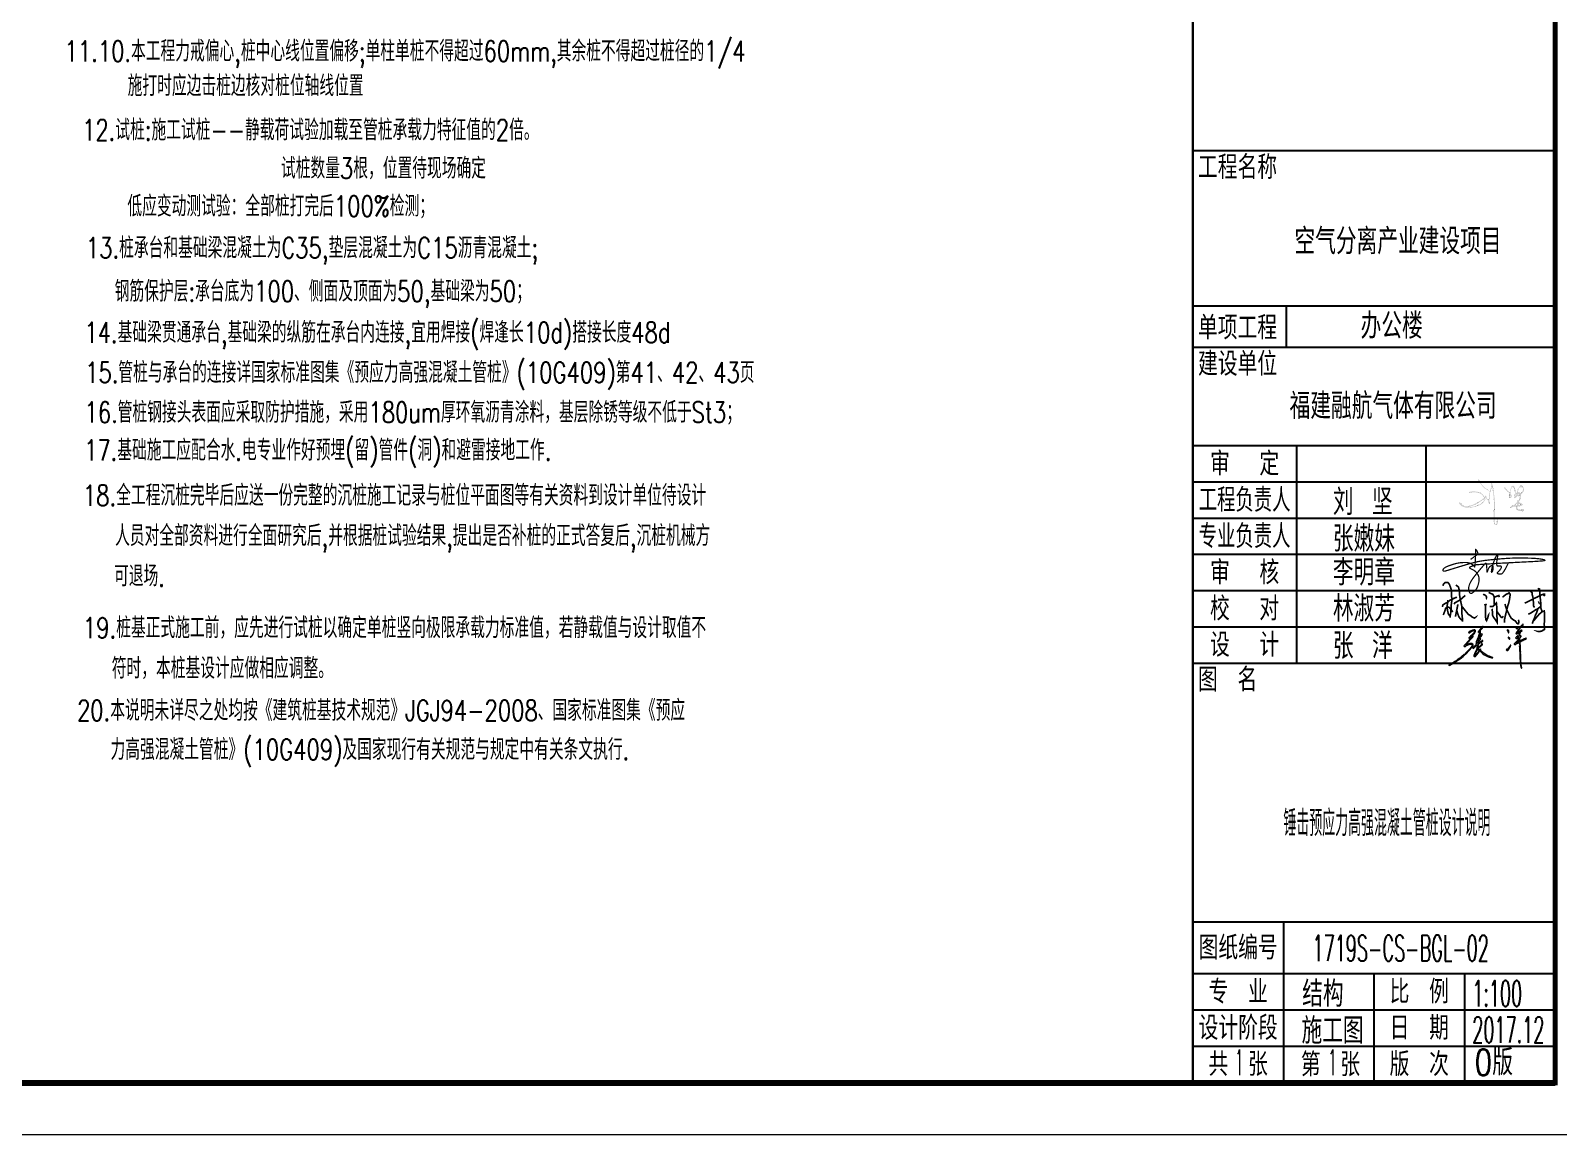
# Model space of a CAD drawing. Extents: x -472319 to -112444, y -516749 to -5704.
# Drawn here: x -397599 to -368075, y -134475 to -113150 of the extents above; entities that cross this region are included whole.
import ezdxf

# ---------------------------------------------------------------- set-up
doc = ezdxf.new("R2010")
doc.units = 0
doc.header["$LTSCALE"] = 100
doc.header["$MEASUREMENT"] = 0
for name, color, linetype in [('DIMENSION', 3, 'Continuous'), ('FRAME', 3, 'Continuous'), ('PUB_TEXT', 7, 'Continuous'), ('填充', 8, 'Continuous'), ('文字', 4, 'Continuous'), ('流程图', 1, 'Continuous'), ('签字边框线', 4, 'Continuous')]:
    doc.layers.add(name, color=color, linetype=linetype)
doc.styles.add('_HZTXT', font='txt.shx', dxfattribs={"width": 0.35, "bigfont": 'hztxt.shx'})
doc.styles.add('dxfs', font='txt.shx', dxfattribs={"width": 0.7, "bigfont": 'dxfs.shx'})
doc.styles.add('FRAME', font='simhei.ttf', dxfattribs={"width": 0.7})

# ---------------------------------------------------------------- blocks, each defined once
blk = doc.blocks.new('李明章')
at = {"layer": '签字边框线', "const_width": 60}
blk.add_lwpolyline([(706, 1004), (786, 1062), (852, 1109), (905, 1147), (947, 1178), (979, 1202), (1004, 1222), (1022, 1238), (1036, 1252), (1046, 1265), (1053, 1277), (1057, 1289), (1059, 1301), (1058, 1315), (1054, 1329), (1049, 1344), (1041, 1362), (1031, 1381), (1020, 1402), (1008, 1423), (996, 1442), (985, 1460), (974, 1475), (964, 1485), (957, 1491), (952, 1490), (949, 1483), (948, 1469), (948, 1446), (948, 1416), (949, 1377), (950, 1329), (949, 1272), (948, 1204), (945, 1130), (941, 1052), (937, 973), (932, 896), (928, 826), (922, 763), (918, 713), (913, 677), (909, 653), (904, 641), (900, 638), (896, 641), (891, 650), (885, 661), (879, 674), (872, 686), (864, 697), (855, 707), (845, 717), (835, 726), (824, 735), (812, 744), (799, 753), (785, 763), (770, 773), (755, 782), (738, 792), (721, 801), (702, 810), (683, 819), (662, 826), (640, 833), (617, 839), (593, 844), (567, 848), (541, 851), (514, 854), (486, 856), (457, 857), (427, 857), (397, 857), (366, 856), (335, 854), (304, 853), (273, 850), (242, 847), (212, 844), (182, 840), (152, 836), (122, 831), (92, 826), (61, 820), (30, 813), (-3, 805), (-38, 796), (-75, 786), (-113, 774), (-152, 762), (-191, 750), (-230, 737), (-268, 724), (-304, 711), (-339, 698), (-372, 686), (-402, 674), (-430, 663), (-455, 651), (-479, 640), (-501, 628), (-521, 616), (-539, 604), (-556, 592), (-571, 580), (-584, 567), (-596, 554), (-605, 541), (-613, 529), (-620, 516), (-624, 504), (-626, 492), (-626, 481), (-625, 470), (-621, 461), (-615, 453), (-607, 446), (-597, 441), (-584, 438), (-569, 437), (-550, 439), (-524, 443), (-490, 452), (-445, 464), (-388, 481), (-316, 503), (-228, 531), (-121, 564), (0, 601), (132, 642), (272, 684), (414, 727), (556, 768), (693, 807), (822, 841), (939, 870), (1046, 895), (1144, 915), (1236, 931), (1323, 945), (1407, 957), (1491, 967), (1575, 977), (1663, 986), (1752, 996), (1843, 1005), (1935, 1013), (2027, 1021), (2117, 1029), (2206, 1037), (2292, 1043), (2374, 1049), (2454, 1054), (2531, 1059), (2606, 1063), (2680, 1066), (2752, 1069), (2825, 1071), (2898, 1073), (2971, 1073), (3045, 1074), (3118, 1074), (3191, 1073), (3263, 1072), (3333, 1071), (3402, 1070), (3468, 1068), (3531, 1067), (3592, 1065), (3650, 1063), (3706, 1060), (3759, 1058), (3810, 1055), (3859, 1051), (3906, 1047), (3951, 1043), (3994, 1038), (4034, 1033), (4073, 1028), (4108, 1022), (4141, 1016), (4171, 1011), (4198, 1005), (4221, 1000), (4242, 995), (4259, 990), (4273, 985), (4285, 980), (4293, 975), (4299, 970), (4302, 965), (4303, 960), (4297, 955), (4283, 950), (4256, 944), (4213, 938), (4151, 931), (4066, 924), (3956, 917), (3819, 908), (3657, 899), (3476, 890), (3281, 880), (3077, 870), (2869, 859), (2662, 849), (2461, 838), (2270, 828), (2091, 818), (1925, 808), (1771, 798), (1631, 790), (1505, 782), (1394, 775), (1298, 768), (1218, 764), (1152, 760), (1099, 756), (1056, 753), (1022, 751), (995, 748), (974, 746), (955, 742), (939, 739), (924, 734), (909, 729), (896, 724), (883, 719), (870, 714), (857, 708), (844, 703), (830, 698), (816, 693), (801, 688), (786, 683), (770, 678), (755, 673), (739, 667), (724, 660), (709, 653), (694, 646), (682, 637), (671, 628), (664, 619), (661, 609), (662, 599), (668, 589), (680, 578), (697, 567), (718, 555), (742, 543), (768, 531), (795, 518), (822, 505), (848, 491), (872, 476), (894, 461), (914, 445), (933, 429), (951, 412), (968, 394), (984, 376), (999, 358), (1014, 339), (1029, 319), (1043, 298), (1056, 277), (1068, 254), (1079, 231), (1089, 206), (1098, 180), (1104, 153), (1110, 124), (1113, 94), (1115, 62), (1116, 30), (1114, -4), (1112, -38), (1107, -73), (1101, -110), (1093, -146), (1085, -183), (1074, -219), (1063, -254), (1052, -287), (1039, -319), (1026, -349), (1013, -376), (999, -401), (985, -423), (971, -443), (957, -462), (943, -479), (929, -494), (915, -508), (902, -521), (888, -534), (875, -545), (863, -556), (851, -566), (840, -575), (830, -583), (820, -591), (812, -598), (804, -604), (797, -610), (790, -616), (784, -620), (778, -624), (771, -628), (765, -631), (758, -633), (751, -634), (743, -635), (735, -635), (727, -634), (719, -633), (710, -631), (702, -627), (693, -623), (685, -618), (676, -612), (668, -604), (660, -595), (653, -584), (646, -572), (639, -558), (634, -542), (629, -524), (625, -505), (621, -484), (618, -463), (617, -441), (616, -419), (616, -396), (616, -373), (618, -351), (621, -328), (626, -304), (631, -279), (639, -253), (648, -225), (658, -196), (671, -165), (686, -132), (705, -95), (727, -55), (754, -11), (785, 38), (823, 92), (866, 151), (916, 216), (971, 286), (1029, 357), (1088, 428), (1146, 498), (1202, 563), (1253, 623), (1297, 674), (1332, 717), (1361, 750), (1383, 776), (1399, 795), (1411, 808), (1420, 816), (1426, 821), (1432, 823), (1437, 823), (1441, 822), (1446, 819), (1451, 815), (1455, 810), (1459, 802), (1463, 794), (1466, 784), (1469, 773), (1472, 760), (1474, 747), (1476, 733), (1478, 718), (1480, 703), (1482, 687), (1483, 672), (1485, 657), (1486, 642), (1487, 627), (1488, 612), (1489, 597), (1490, 582), (1491, 567), (1492, 552), (1493, 536), (1494, 520), (1495, 504), (1495, 488), (1496, 473), (1497, 458), (1498, 444), (1499, 431), (1499, 419), (1500, 409), (1501, 401), (1502, 394), (1503, 390), (1505, 390), (1508, 392), (1511, 398), (1515, 408), (1519, 421), (1524, 436), (1530, 454), (1536, 473), (1543, 492), (1550, 512), (1558, 531), (1565, 549), (1574, 566), (1582, 582), (1590, 597), (1599, 611), (1609, 623), (1618, 635), (1628, 646), (1638, 657), (1648, 666), (1659, 674), (1669, 682), (1680, 689), (1691, 695), (1702, 700), (1712, 705), (1723, 708), (1733, 711), (1743, 712), (1752, 712), (1761, 710), (1769, 707), (1775, 702), (1781, 694), (1786, 685), (1789, 674), (1791, 661), (1793, 646), (1793, 631), (1793, 615), (1793, 598), (1792, 581), (1791, 563), (1790, 546), (1788, 529), (1786, 512), (1783, 496), (1780, 480), (1776, 465), (1772, 450), (1767, 437), (1761, 424), (1755, 413), (1749, 403), (1742, 395), (1736, 389), (1731, 385), (1726, 384), (1722, 385), (1718, 388), (1716, 395), (1714, 403), (1713, 414), (1713, 427), (1714, 443), (1716, 461), (1719, 481), (1722, 502), (1727, 526), (1732, 551), (1737, 577), (1744, 604), (1750, 632), (1757, 660), (1765, 689), (1773, 717), (1781, 746), (1789, 774), (1798, 803), (1807, 832), (1816, 861), (1826, 890), (1836, 918), (1846, 947), (1856, 975), (1867, 1002), (1878, 1029), (1889, 1054), (1900, 1078), (1911, 1100), (1922, 1121), (1933, 1139), (1944, 1156), (1954, 1170), (1964, 1183), (1973, 1193), (1981, 1200), (1989, 1206), (1995, 1209), (2000, 1209), (2005, 1207), (2009, 1203), (2011, 1197), (2013, 1188), (2014, 1178), (2014, 1165), (2013, 1151), (2011, 1135), (2009, 1117), (2006, 1098), (2003, 1079), (1999, 1058), (1996, 1037), (1992, 1016), (1988, 994), (1985, 973), (1981, 952), (1978, 931), (1975, 911), (1973, 892), (1971, 873), (1969, 856), (1969, 840), (1968, 824), (1968, 810), (1969, 797), (1970, 785), (1971, 773), (1972, 762), (1973, 752), (1975, 743), (1976, 734), (1978, 726), (1980, 718), (1982, 712), (1985, 706), (1988, 700), (1993, 696), (1998, 692), (2004, 689), (2011, 686), (2019, 684), (2027, 683), (2037, 682), (2047, 682), (2058, 682), (2070, 683), (2082, 683), (2095, 684), (2108, 685), (2121, 686), (2133, 686), (2144, 686), (2154, 685), (2163, 683), (2171, 680), (2177, 677), (2183, 673), (2187, 668), (2191, 662), (2193, 656), (2195, 649), (2196, 641), (2196, 633), (2195, 623), (2192, 613), (2189, 602), (2183, 590), (2177, 576), (2168, 561), (2158, 544), (2146, 527), (2132, 508), (2118, 490), (2104, 471), (2089, 453), (2074, 437), (2060, 421), (2047, 408), (2035, 396), (2025, 386), (2016, 377), (2008, 369), (2002, 361), (1998, 355), (1995, 349), (1995, 343), (1997, 337), (2001, 332), (2006, 327), (2013, 322), (2021, 317), (2031, 313), (2041, 310), (2053, 307), (2065, 304), (2078, 302), (2092, 300), (2107, 298), (2124, 297), (2141, 296), (2160, 296), (2180, 297), (2204, 305), (2233, 326), (2270, 366), (2317, 432), (2376, 529), (2449, 664), (2538, 844)], dxfattribs=at)
blk = doc.blocks.new('张洋')
at = {"lineweight": 9}
h = blk.add_hatch(color=4, dxfattribs=at)
h.paths.add_polyline_path([(1319, 100), (1323, 105), (1371, 81), (1419, 47), (1410, 23), (1391, 9), (1333, -73), (1232, -183), (1232, -193), (1203, -212), (1199, -197), (1208, -164), (1247, -101), (1256, -53), (1290, -1), (1299, 47), (1314, 62), (1319, 100)], flags=16)
h.paths.add_polyline_path([(2773, 134), (2763, 139), (2759, 129), (2768, 124), (2773, 134)], flags=17)
h.paths.add_polyline_path([(2941, 302), (2936, 307), (2917, 297), (2912, 273), (2821, 153), (2787, 95), (2778, 91), (2773, 110), (2759, 115), (2749, 95), (2739, 95), (2725, 76), (2754, 43), (2797, 43), (2821, 67), (2922, 239), (2922, 254), (2941, 283), (2941, 302)])
h.paths.add_polyline_path([(1328, 479), (1333, 479), (1333, 465), (1319, 451), (1328, 479)], flags=16)
h.paths.add_polyline_path([(1405, 542), (1410, 542), (1371, 499), (1405, 542)], flags=16)
h.paths.add_polyline_path([(3325, 566), (3330, 571), (3339, 475), (3200, 403), (3205, 422), (3243, 460), (3325, 566)], flags=16)
h.paths.add_polyline_path([(2826, 681), (2816, 686), (2816, 652), (2864, 623), (2869, 585), (2883, 580), (2903, 619), (2898, 643), (2879, 662), (2850, 667), (2826, 681)])
edge = h.paths.add_edge_path(flags=16)
edge.add_line((3387, 700), (3383, 700))
h.paths.add_polyline_path([(2787, 1036), (2783, 1041), (2759, 1031), (2759, 1012), (2797, 983), (2821, 931), (2821, 902), (2835, 897), (2850, 921), (2855, 964), (2840, 1003), (2811, 1031), (2787, 1036)])
h.paths.add_polyline_path([(3215, 1185), (3210, 1190), (3191, 1190), (3176, 1175), (3186, 1142), (3234, 1094), (3263, 1094), (3272, 1113), (3243, 1142), (3239, 1166), (3215, 1185)], flags=17)
h.paths.add_polyline_path([(1602, 1199), (1597, 1204), (1578, 1204), (1554, 1166), (1463, 1070), (1362, 940), (1362, 931), (1381, 916), (1386, 945), (1429, 969), (1429, 911), (1362, 681), (1275, 470), (1266, 407), (1285, 388), (1256, 355), (1271, 326), (1251, 316), (1194, 249), (1103, 167), (1103, 158), (1117, 143), (1155, 153), (1304, 307), (1323, 316), (1333, 297), (1323, 215), (1309, 196), (1280, 81), (1251, 33), (1242, -10), (1194, -116), (1155, -178), (1155, -226), (1165, -241), (1184, -250), (1223, -250), (1242, -241), (1290, -188), (1314, -154), (1319, -135), (1347, -116), (1347, -101), (1367, -68), (1381, -63), (1395, -34), (1448, 23), (1501, -20), (1525, -53), (1539, -58), (1573, -97), (1659, -159), (1847, -260), (2005, -313), (2072, -317), (2082, -308), (2067, -293), (1971, -265), (1909, -231), (1875, -226), (1779, -178), (1635, -87), (1477, 57), (1472, 71), (1501, 110), (1501, 124), (1487, 129), (1467, 95), (1448, 81), (1405, 110), (1352, 129), (1453, 215), (1487, 239), (1530, 297), (1554, 307), (1578, 340), (1578, 355), (1563, 369), (1549, 369), (1511, 316), (1352, 167), (1347, 191), (1371, 230), (1376, 316), (1367, 355), (1434, 393), (1458, 417), (1520, 436), (1583, 489), (1592, 513), (1583, 523), (1554, 527), (1520, 499), (1429, 451), (1400, 417), (1376, 417), (1357, 403), (1338, 407), (1352, 417), (1371, 455), (1448, 537), (1487, 595), (1472, 623), (1453, 628), (1448, 638), (1482, 691), (1511, 715), (1520, 743), (1544, 763), (1568, 825), (1563, 835), (1530, 844), (1491, 825), (1458, 796), (1448, 772), (1448, 743), (1463, 729), (1491, 758), (1491, 777), (1501, 787), (1515, 782), (1458, 710), (1371, 566), (1357, 561), (1371, 590), (1376, 628), (1391, 643), (1424, 734), (1434, 787), (1472, 902), (1477, 1022), (1511, 1051), (1511, 1060), (1544, 1084), (1611, 1175), (1611, 1195), (1602, 1199)])
h.paths.add_polyline_path([(3541, 1305), (3536, 1310), (3522, 1310), (3512, 1286), (3469, 1267), (3450, 1238), (3383, 1171), (3335, 1094), (3311, 1070), (3287, 1017), (3200, 902), (3186, 863), (3205, 844), (3243, 844), (3311, 883), (3354, 921), (3397, 940), (3368, 887), (3335, 883), (3325, 863), (3335, 825), (3330, 729), (3301, 705), (3234, 671), (3287, 748), (3282, 758), (3272, 758), (3267, 743), (3258, 743), (3219, 710), (3176, 657), (3181, 643), (3200, 628), (3243, 628), (3272, 638), (3311, 667), (3330, 667), (3330, 619), (3258, 523), (3104, 359), (3104, 350), (3119, 335), (3181, 340), (3205, 359), (3330, 422), (3344, 422), (3359, 307), (3354, 268), (3363, 215), (3373, -250), (3383, -308), (3407, -673), (3440, -788), (3455, -807), (3469, -807), (3479, -788), (3455, -716), (3450, -634), (3440, -610), (3431, -389), (3421, -380), (3421, -125), (3411, -111), (3411, -39), (3421, -25), (3411, 38), (3416, 105), (3407, 163), (3411, 220), (3392, 441), (3397, 460), (3445, 479), (3483, 503), (3493, 518), (3531, 523), (3575, 556), (3618, 571), (3699, 623), (3680, 647), (3661, 647), (3551, 590), (3512, 561), (3488, 561), (3421, 518), (3387, 508), (3383, 643), (3445, 719), (3445, 739), (3421, 758), (3378, 758), (3383, 825), (3397, 844), (3397, 859), (3378, 878), (3450, 959), (3479, 974), (3493, 998), (3479, 1027), (3459, 1027), (3435, 1012), (3397, 1003), (3378, 979), (3344, 964), (3234, 883), (3277, 940), (3282, 959), (3354, 1065), (3368, 1075), (3383, 1108), (3416, 1137), (3426, 1161), (3546, 1262), (3541, 1305)])
edge = h.paths.add_edge_path()
edge.add_line((906, 911), (925, 945))
edge.add_line((925, 945), (978, 979))
edge.add_line((978, 979), (1088, 1031))
edge.add_line((1088, 1031), (1112, 1031))
edge.add_line((1112, 1031), (1151, 1046))
edge.add_line((1151, 1046), (1155, 1041))
edge.add_line((906, 911), (915, 902))
edge.add_line((1155, 1041), (1203, 1041))
edge.add_line((1203, 1041), (1242, 1012))
edge.add_line((1242, 1012), (1237, 955))
edge.add_line((1237, 955), (1189, 873))
edge.add_line((1189, 873), (1103, 791))
edge.add_line((1103, 791), (1098, 772))
edge.add_line((1098, 772), (1117, 758))
edge.add_line((1117, 758), (1117, 724))
edge.add_line((1117, 724), (1103, 695))
edge.add_line((1103, 695), (997, 580))
edge.add_line((997, 580), (906, 460))
edge.add_line((906, 460), (752, 287))
edge.add_line((752, 287), (819, 326))
edge.add_line((819, 326), (882, 345))
edge.add_line((882, 345), (939, 374))
edge.add_line((939, 374), (987, 383))
edge.add_line((987, 383), (1059, 379))
edge.add_line((1059, 379), (1107, 355))
edge.add_line((1107, 355), (1131, 321))
edge.add_line((1131, 321), (1122, 283))
edge.add_line((1122, 283), (1088, 220))
edge.add_line((1088, 220), (1035, 167))
edge.add_line((1035, 167), (1002, 115))
edge.add_line((1002, 115), (954, 62))
edge.add_line((954, 62), (887, -1))
edge.add_line((887, -1), (829, -73))
edge.add_line((829, -73), (647, -241))
edge.add_line((647, -241), (498, -356))
edge.add_line((498, -356), (330, -461))
edge.add_line((330, -461), (272, -509))
edge.add_line((272, -509), (224, -533))
edge.add_line((224, -533), (143, -591))
edge.add_line((143, -591), (119, -596))
edge.add_line((119, -596), (90, -620))
edge.add_line((90, -620), (27, -653))
edge.add_line((27, -653), (-25, -673))
edge.add_line((-25, -673), (-35, -663))
edge.add_line((-35, -663), (-30, -677))
edge.add_line((-30, -677), (-40, -682))
edge.add_line((-40, -682), (-49, -663))
edge.add_line((-49, -663), (-35, -644))
edge.add_line((-35, -644), (138, -553))
edge.add_line((138, -553), (243, -481))
edge.add_line((243, -481), (272, -471))
edge.add_line((272, -471), (287, -452))
edge.add_line((287, -452), (311, -442))
edge.add_line((311, -442), (373, -394))
edge.add_line((373, -394), (407, -380))
edge.add_line((407, -380), (479, -322))
edge.add_line((479, -322), (488, -322))
edge.add_line((488, -322), (527, -284))
edge.add_line((527, -284), (565, -265))
edge.add_line((565, -265), (685, -154))
edge.add_line((685, -154), (699, -149))
edge.add_line((699, -149), (810, -44))
edge.add_line((810, -44), (863, 28))
edge.add_line((863, 28), (959, 119))
edge.add_line((959, 119), (973, 148))
edge.add_line((973, 148), (1002, 172))
edge.add_line((1002, 172), (1021, 211))
edge.add_line((1021, 211), (1050, 239))
edge.add_line((1050, 239), (1074, 278))
edge.add_line((1074, 278), (1083, 321))
edge.add_line((1083, 321), (1064, 335))
edge.add_line((1064, 335), (983, 345))
edge.add_line((983, 345), (810, 278))
edge.add_line((810, 278), (757, 239))
edge.add_line((757, 239), (695, 244))
edge.add_line((695, 244), (680, 263))
edge.add_line((680, 263), (810, 398))
edge.add_line((810, 398), (839, 441))
edge.add_line((839, 441), (915, 523))
edge.add_line((915, 523), (935, 556))
edge.add_line((935, 556), (1026, 657))
edge.add_line((1026, 657), (1069, 719))
edge.add_line((1069, 719), (1035, 719))
edge.add_line((1035, 719), (1021, 705))
edge.add_line((1021, 705), (1021, 695))
edge.add_line((1021, 695), (954, 638))
edge.add_line((954, 638), (925, 633))
edge.add_line((925, 633), (911, 647))
edge.add_line((911, 647), (911, 657))
edge.add_line((911, 657), (987, 719))
edge.add_line((987, 719), (997, 719))
edge.add_line((997, 719), (1002, 734))
edge.add_line((1002, 734), (1055, 777))
edge.add_line((1055, 777), (1093, 830))
edge.add_line((1093, 830), (1165, 907))
edge.add_line((1165, 907), (1194, 964))
edge.add_line((1194, 964), (1194, 993))
edge.add_line((1194, 993), (1184, 1003))
edge.add_line((1184, 1003), (1127, 998))
edge.add_line((1127, 998), (1050, 969))
edge.add_line((1050, 969), (1035, 955))
edge.add_line((1035, 955), (1021, 955))
edge.add_line((1021, 955), (939, 902))
edge.add_line((939, 902), (915, 902))
edge.add_line((915, 902), (915, 902))
at = {"color": 4, "lineweight": 9}
blk.add_line((906, 911, 31107534), (915, 902, 31107534), dxfattribs=at)
at = {"color": 4, "lineweight": 9, "elevation": 31107534}
for points in [[(915, 902), (915, 902), (939, 902), (1021, 955), (1035, 955), (1050, 969), (1127, 998), (1184, 1003), (1194, 993), (1194, 964), (1165, 907), (1093, 830), (1055, 777), (1002, 734), (997, 719), (987, 719), (911, 657), (911, 647), (925, 633), (954, 638), (1021, 695), (1021, 705), (1035, 719), (1069, 719), (1026, 657), (935, 556), (915, 523), (839, 441), (810, 398), (680, 263), (695, 244), (757, 239), (810, 278), (983, 345), (1064, 335), (1083, 321), (1074, 278), (1050, 239), (1021, 211), (1002, 172), (973, 148), (959, 119), (863, 28), (810, -44), (699, -149), (685, -154), (565, -265), (527, -284), (488, -322), (479, -322), (407, -380), (373, -394), (311, -442), (287, -452), (272, -471), (243, -481), (138, -553), (-35, -644), (-49, -663), (-40, -682), (-30, -677), (-35, -663), (-25, -673), (27, -653), (90, -620), (119, -596), (143, -591), (224, -533), (272, -509), (330, -461), (498, -356), (647, -241), (829, -73), (887, -1), (954, 62), (1002, 115), (1035, 167), (1088, 220), (1122, 283), (1131, 321), (1107, 355), (1059, 379), (987, 383), (939, 374), (882, 345), (819, 326), (752, 287), (906, 460), (997, 580), (1103, 695), (1117, 724), (1117, 758), (1098, 772), (1103, 791), (1189, 873), (1237, 955), (1242, 1012), (1203, 1041), (1155, 1041)], [(1155, 1041), (1151, 1046), (1112, 1031), (1088, 1031), (978, 979), (925, 945), (906, 911)], [(1602, 1199), (1597, 1204), (1578, 1204), (1554, 1166), (1463, 1070), (1362, 940), (1362, 931), (1381, 916), (1386, 945), (1429, 969), (1429, 911), (1362, 681), (1275, 470), (1266, 407), (1285, 388), (1256, 355), (1271, 326), (1251, 316), (1194, 249), (1103, 167), (1103, 158), (1117, 143), (1155, 153), (1304, 307), (1323, 316), (1333, 297), (1323, 215), (1309, 196), (1280, 81), (1251, 33), (1242, -10), (1194, -116), (1155, -178), (1155, -226), (1165, -241), (1184, -250), (1223, -250), (1242, -241), (1290, -188), (1314, -154), (1319, -135), (1347, -116), (1347, -101), (1367, -68), (1381, -63), (1395, -34), (1448, 23), (1501, -20), (1525, -53), (1539, -58), (1573, -97), (1659, -159), (1847, -260), (2005, -313), (2072, -317), (2082, -308), (2067, -293), (1971, -265), (1909, -231), (1875, -226), (1779, -178), (1635, -87), (1477, 57), (1472, 71), (1501, 110), (1501, 124), (1487, 129), (1467, 95), (1448, 81), (1405, 110), (1352, 129), (1453, 215), (1487, 239), (1530, 297), (1554, 307), (1578, 340), (1578, 355), (1563, 369), (1549, 369), (1511, 316), (1352, 167), (1347, 191), (1371, 230), (1376, 316), (1367, 355), (1434, 393), (1458, 417), (1520, 436), (1583, 489), (1592, 513), (1583, 523), (1554, 527), (1520, 499), (1429, 451), (1400, 417), (1376, 417), (1357, 403), (1338, 407), (1352, 417), (1371, 455), (1448, 537), (1487, 595), (1472, 623), (1453, 628), (1448, 638), (1482, 691), (1511, 715), (1520, 743), (1544, 763), (1568, 825), (1563, 835), (1530, 844), (1491, 825), (1458, 796), (1448, 772), (1448, 743), (1463, 729), (1491, 758), (1491, 777), (1501, 787), (1515, 782), (1458, 710), (1371, 566), (1357, 561), (1371, 590), (1376, 628), (1391, 643), (1424, 734), (1434, 787), (1472, 902), (1477, 1022), (1511, 1051), (1511, 1060), (1544, 1084), (1611, 1175), (1611, 1195), (1602, 1199)], [(2787, 1036), (2783, 1041), (2759, 1031), (2759, 1012), (2797, 983), (2821, 931), (2821, 902), (2835, 897), (2850, 921), (2855, 964), (2840, 1003), (2811, 1031), (2787, 1036)], [(3541, 1305), (3536, 1310), (3522, 1310), (3512, 1286), (3469, 1267), (3450, 1238), (3383, 1171), (3335, 1094), (3311, 1070), (3287, 1017), (3200, 902), (3186, 863), (3205, 844), (3243, 844), (3311, 883), (3354, 921), (3397, 940), (3368, 887), (3335, 883), (3325, 863), (3335, 825), (3330, 729), (3301, 705), (3234, 671), (3287, 748), (3282, 758), (3272, 758), (3267, 743), (3258, 743), (3219, 710), (3176, 657), (3181, 643), (3200, 628), (3243, 628), (3272, 638), (3311, 667), (3330, 667), (3330, 619), (3258, 523), (3104, 359), (3104, 350), (3119, 335), (3181, 340), (3205, 359), (3330, 422), (3344, 422), (3359, 307), (3354, 268), (3363, 215), (3373, -250), (3383, -308), (3407, -673), (3440, -788), (3455, -807), (3469, -807), (3479, -788), (3455, -716), (3450, -634), (3440, -610), (3431, -389), (3421, -380), (3421, -125), (3411, -111), (3411, -39), (3421, -25), (3411, 38), (3416, 105), (3407, 163), (3411, 220), (3392, 441), (3397, 460), (3445, 479), (3483, 503), (3493, 518), (3531, 523), (3575, 556), (3618, 571), (3699, 623), (3680, 647), (3661, 647), (3551, 590), (3512, 561), (3488, 561), (3421, 518), (3387, 508), (3383, 643), (3445, 719), (3445, 739), (3421, 758), (3378, 758), (3383, 825), (3397, 844), (3397, 859), (3378, 878), (3450, 959), (3479, 974), (3493, 998), (3479, 1027), (3459, 1027), (3435, 1012), (3397, 1003), (3378, 979), (3344, 964), (3234, 883), (3277, 940), (3282, 959), (3354, 1065), (3368, 1075), (3383, 1108), (3416, 1137), (3426, 1161), (3546, 1262), (3541, 1305)], [(3215, 1185), (3210, 1190), (3191, 1190), (3176, 1175), (3186, 1142), (3234, 1094), (3263, 1094), (3272, 1113), (3243, 1142), (3239, 1166), (3215, 1185)], [(1319, 100), (1323, 105), (1371, 81), (1419, 47), (1410, 23), (1391, 9), (1333, -73), (1232, -183), (1232, -193), (1203, -212), (1199, -197), (1208, -164), (1247, -101), (1256, -53), (1290, -1), (1299, 47), (1314, 62), (1319, 100)], [(1328, 479), (1333, 479), (1333, 465), (1319, 451), (1328, 479)], [(1405, 542), (1410, 542), (1371, 499), (1405, 542)], [(2941, 302), (2936, 307), (2917, 297), (2912, 273), (2821, 153), (2787, 95), (2778, 91), (2773, 110), (2759, 115), (2749, 95), (2739, 95), (2725, 76), (2754, 43), (2797, 43), (2821, 67), (2922, 239), (2922, 254), (2941, 283), (2941, 302)], [(2773, 134), (2763, 139), (2759, 129), (2768, 124), (2773, 134)], [(2826, 681), (2816, 686), (2816, 652), (2864, 623), (2869, 585), (2883, 580), (2903, 619), (2898, 643), (2879, 662), (2850, 667), (2826, 681)], [(3325, 566), (3330, 571), (3339, 475), (3200, 403), (3205, 422), (3243, 460), (3325, 566)], [(3383, 700), (3387, 700), (3383, 700)]]:
    blk.add_lwpolyline(points, dxfattribs=at)
blk = doc.blocks.new('A$C2F0C53E4')
at = {"layer": '文字', "lineweight": -3}
h = blk.add_hatch(color=256, dxfattribs=at)
h.paths.add_polyline_path([(56919, 12653), (56913, 12653), (56911, 12641), (56910, 12636), (56909, 12634), (56917, 12628), (56925, 12613), (56954, 12579), (56975, 12548), (57006, 12509), (57031, 12485), (57054, 12470), (57086, 12453), (57108, 12436), (57114, 12428), (57119, 12430), (57119, 12440), (57111, 12442), (57103, 12454), (57088, 12464), (57086, 12465), (57068, 12477), (57053, 12482), (57020, 12514), (57001, 12534), (56983, 12555), (56971, 12579), (56948, 12611), (56936, 12631), (56930, 12644)])
h.paths.add_polyline_path([(56751, 12416), (56755, 12405), (56750, 12397), (56753, 12393), (56761, 12399), (56781, 12401), (56797, 12405), (56864, 12403), (56921, 12394), (56971, 12371), (56998, 12347), (57021, 12320), (57031, 12301), (57030, 12296), (57023, 12288), (57008, 12282), (57001, 12280), (56988, 12265), (56959, 12246), (56876, 12197), (56811, 12165), (56774, 12151), (56734, 12137), (56678, 12133), (56660, 12134), (56652, 12133), (56613, 12156), (56586, 12188), (56571, 12199), (56559, 12208), (56549, 12208), (56539, 12205), (56542, 12197), (56552, 12178), (56575, 12157), (56591, 12139), (56619, 12127), (56653, 12114), (56676, 12108), (56722, 12105), (56780, 12107), (56799, 12113), (56826, 12119), (56875, 12132), (56931, 12151), (56973, 12172), (57006, 12199), (57022, 12217), (57040, 12244), (57051, 12261), (57051, 12279), (57047, 12292), (57051, 12299), (57053, 12308), (57058, 12308), (57060, 12298), (57076, 12273), (57094, 12253), (57111, 12238), (57112, 12221), (57111, 12207), (57115, 12198), (57123, 12189), (57135, 12180), (57142, 12185), (57146, 12193), (57139, 12194), (57138, 12209), (57134, 12214), (57131, 12228), (57130, 12237), (57129, 12266), (57137, 12328), (57143, 12397), (57153, 12431), (57165, 12474), (57174, 12507), (57175, 12520), (57182, 12514), (57190, 12494), (57199, 12422), (57207, 12362), (57215, 12292), (57218, 12214), (57219, 12117), (57217, 12086), (57215, 12007), (57214, 11917), (57215, 11862), (57218, 11811), (57222, 11791), (57242, 11770), (57271, 11778), (57285, 11794), (57295, 11828), (57291, 11857), (57288, 11878), (57281, 11898), (57274, 11916), (57270, 11902), (57275, 11884), (57274, 11848), (57272, 11817), (57266, 11795), (57259, 11787), (57246, 11783), (57236, 11796), (57231, 11834), (57232, 11917), (57237, 12154), (57233, 12264), (57224, 12342), (57203, 12485), (57189, 12553), (57178, 12590), (57168, 12590), (57164, 12582), (57167, 12558), (57167, 12531), (57164, 12507), (57150, 12458), (57144, 12436), (57138, 12410), (57132, 12388), (57131, 12364), (57124, 12320), (57122, 12281), (57119, 12270), (57119, 12246), (57099, 12267), (57079, 12293), (57072, 12314), (57071, 12332), (57057, 12344), (57049, 12337), (57047, 12328), (57046, 12313), (57044, 12307), (57040, 12307), (57035, 12310), (57031, 12324), (57019, 12340), (56999, 12368), (56985, 12377), (56969, 12389), (56953, 12397), (56915, 12411), (56892, 12416), (56873, 12417), (56850, 12422), (56825, 12423), (56802, 12425), (56788, 12422), (56781, 12416), (56762, 12416), (56757, 12414)])
h.paths.add_polyline_path([(57034, 12280), (57037, 12268), (57031, 12254), (57011, 12225), (57000, 12216), (56967, 12187), (56939, 12168), (56920, 12160), (56910, 12158), (56899, 12151), (56876, 12145), (56858, 12135), (56839, 12132), (56820, 12127), (56804, 12126), (56794, 12120), (56779, 12120), (56767, 12116), (56753, 12116), (56731, 12117), (56796, 12142), (56848, 12163), (56893, 12191), (56928, 12209), (56953, 12227), (56979, 12240), (56998, 12259), (57012, 12267), (57023, 12270), (57028, 12273)], flags=16)
h = blk.add_hatch(color=256, dxfattribs=at)
h.paths.add_polyline_path([(57439, 12501), (57431, 12500), (57425, 12503), (57420, 12501), (57417, 12495), (57415, 12490), (57421, 12485), (57420, 12476), (57434, 12462), (57470, 12430), (57506, 12398), (57518, 12384), (57513, 12370), (57510, 12347), (57505, 12339), (57506, 12332), (57507, 12319), (57511, 12317), (57513, 12306), (57520, 12296), (57534, 12294), (57547, 12294), (57553, 12304), (57559, 12316), (57558, 12328), (57560, 12348), (57551, 12361), (57541, 12379), (57533, 12390), (57531, 12398), (57542, 12446), (57554, 12474), (57568, 12496), (57576, 12506), (57590, 12508), (57600, 12497), (57607, 12479), (57613, 12450), (57620, 12420), (57625, 12396), (57624, 12374), (57621, 12357), (57617, 12347), (57613, 12342), (57617, 12332), (57616, 12320), (57612, 12314), (57614, 12305), (57618, 12302), (57619, 12293), (57620, 12288), (57624, 12290), (57630, 12296), (57649, 12306), (57653, 12329), (57665, 12344), (57677, 12330), (57696, 12327), (57711, 12334), (57714, 12342), (57720, 12331), (57708, 12294), (57709, 12272), (57699, 12253), (57693, 12247), (57683, 12247), (57678, 12255), (57671, 12251), (57662, 12247), (57665, 12235), (57671, 12213), (57658, 12207), (57640, 12190), (57607, 12155), (57572, 12151), (57552, 12134), (57538, 12122), (57538, 12109), (57542, 12099), (57557, 12105), (57566, 12114), (57576, 12118), (57594, 12127), (57637, 12128), (57650, 12123), (57644, 12114), (57645, 12098), (57647, 12083), (57661, 12075), (57671, 12060), (57689, 12050), (57703, 12043), (57733, 12042), (57754, 12047), (57762, 12046), (57764, 12039), (57780, 12039), (57790, 12048), (57798, 12055), (57792, 12063), (57784, 12075), (57783, 12079), (57773, 12081), (57761, 12078), (57746, 12079), (57742, 12075), (57742, 12070), (57733, 12068), (57718, 12066), (57699, 12067), (57687, 12079), (57677, 12085), (57673, 12098), (57671, 12111), (57671, 12124), (57685, 12133), (57722, 12138), (57738, 12146), (57758, 12146), (57770, 12161), (57769, 12168), (57756, 12175), (57742, 12191), (57725, 12202), (57711, 12210), (57699, 12218), (57698, 12223), (57708, 12232), (57716, 12244), (57722, 12260), (57729, 12267), (57729, 12281), (57736, 12294), (57734, 12317), (57741, 12331), (57738, 12352), (57738, 12363), (57749, 12368), (57758, 12379), (57781, 12407), (57789, 12416), (57796, 12435), (57799, 12447), (57798, 12462), (57794, 12476), (57788, 12497), (57779, 12513), (57766, 12530), (57748, 12548), (57736, 12548), (57724, 12540), (57718, 12525), (57704, 12504), (57688, 12470), (57673, 12438), (57668, 12421), (57662, 12404), (57655, 12395), (57650, 12385), (57656, 12380), (57652, 12373), (57656, 12361), (57653, 12356), (57645, 12356), (57645, 12341), (57641, 12333), (57633, 12335), (57633, 12344), (57639, 12353), (57639, 12383), (57638, 12424), (57633, 12437), (57628, 12462), (57619, 12494), (57614, 12513), (57599, 12527), (57590, 12533), (57580, 12532), (57572, 12521), (57562, 12508), (57544, 12478), (57532, 12447), (57526, 12414), (57525, 12406), (57518, 12405), (57507, 12414), (57488, 12435), (57472, 12445), (57458, 12462), (57444, 12480), (57440, 12488)])
h.paths.add_polyline_path([(57663, 12187), (57650, 12179), (57637, 12167), (57633, 12159), (57633, 12153), (57652, 12151), (57662, 12155), (57666, 12168), (57669, 12182)], flags=16)
h.paths.add_polyline_path([(57700, 12181), (57718, 12179), (57724, 12175), (57725, 12169), (57725, 12160), (57717, 12160), (57707, 12155), (57698, 12157), (57688, 12160), (57696, 12173), (57697, 12179)], flags=16)
h.paths.add_polyline_path([(57722, 12502), (57747, 12503), (57766, 12500), (57778, 12483), (57780, 12458), (57774, 12430), (57759, 12409), (57740, 12391), (57731, 12381), (57724, 12377), (57721, 12384), (57721, 12390), (57711, 12395), (57702, 12401), (57690, 12404), (57683, 12413), (57680, 12422), (57691, 12452), (57706, 12487), (57714, 12497)], flags=16)
h.paths.add_polyline_path([(57688, 12375), (57699, 12369), (57705, 12366), (57703, 12359), (57696, 12356), (57686, 12356), (57677, 12364), (57679, 12372), (57685, 12376)], flags=16)
h.paths.add_polyline_path([(57529, 12364), (57535, 12355), (57540, 12345), (57544, 12333), (57543, 12323), (57540, 12317), (57536, 12315), (57531, 12320), (57528, 12334), (57525, 12342), (57525, 12354), (57525, 12363)], flags=16)
at = {"layer": 'FRAME'}
for p, q in [((58400, 19000), (51400, 19000)), ((58400, 16000), (51400, 16000)), ((53200, 16000), (53200, 15200)), ((58400, 15200), (51400, 15200)), ((58400, 13300), (51400, 13300)), ((53400, 13300), (53400, 9100)), ((55900, 13300), (55900, 9100)), ((58400, 12600), (51400, 12600)), ((58400, 11900), (51400, 11900)), ((58400, 11200), (51400, 11200)), ((58400, 10500), (51400, 10500)), ((58400, 9800), (51400, 9800)), ((58400, 9100), (51400, 9100)), ((58400, 4100), (51400, 4100)), ((53150, 4100), (53150, 1000)), ((58400, 3100), (51400, 3100)), ((54900, 3100), (54900, 1000)), ((56650, 3100), (56650, 1000)), ((58400, 2400), (51400, 2400)), ((58400, 1700), (51400, 1700))]:
    blk.add_line(p, q, dxfattribs=at)
at = {"layer": 'FRAME', "lineweight": 100}
blk.add_line((2500, 1000), (58400, 1000), dxfattribs=at)
at = {"layer": 'FRAME', "lineweight": 18}
blk.add_line((0, 0), (59400, 0), dxfattribs=at)
at = {"layer": 'FRAME', "lineweight": 18, "const_width": 100}
blk.add_lwpolyline([(58400, 41000), (58400, 1000), (2500, 1000), (2500, 41000), (58400, 41000)], dxfattribs=at)
at = {"layer": 'FRAME'}
blk.add_lwpolyline([(51400, 41000, 50, 50, 0), (51400, 1000, 50, 50, 0)], format="xyseb", dxfattribs=at)
at = {"layer": '文字', "lineweight": -3, "const_width": 0.4}
for points in [[(56751, 12416), (56755, 12405), (56750, 12397), (56753, 12393), (56761, 12399), (56781, 12401), (56797, 12405), (56864, 12403), (56921, 12394), (56971, 12371), (56998, 12347), (57021, 12320), (57031, 12301), (57030, 12296), (57023, 12288), (57008, 12282), (57001, 12280), (56988, 12265), (56959, 12246), (56876, 12197), (56811, 12165), (56774, 12151), (56734, 12137), (56678, 12133), (56660, 12134), (56652, 12133), (56613, 12156), (56586, 12188), (56571, 12199), (56559, 12208), (56549, 12208), (56539, 12205), (56542, 12197), (56552, 12178), (56575, 12157), (56591, 12139), (56619, 12127), (56653, 12114), (56676, 12108), (56722, 12105), (56780, 12107), (56799, 12113), (56826, 12119), (56875, 12132), (56931, 12151), (56973, 12172), (57006, 12199), (57022, 12217), (57040, 12244), (57051, 12261), (57051, 12279), (57047, 12292), (57051, 12299), (57053, 12308), (57058, 12308), (57060, 12298), (57076, 12273), (57094, 12253), (57111, 12238), (57112, 12221), (57111, 12207), (57115, 12198), (57123, 12189), (57135, 12180), (57142, 12185), (57146, 12193), (57139, 12194), (57138, 12209), (57134, 12214), (57131, 12228), (57130, 12237), (57129, 12266), (57137, 12328), (57143, 12397), (57153, 12431), (57165, 12474), (57174, 12507), (57175, 12520), (57182, 12514), (57190, 12494), (57199, 12422), (57207, 12362), (57215, 12292), (57218, 12214), (57219, 12117), (57217, 12086), (57215, 12007), (57214, 11917), (57215, 11862), (57218, 11811), (57222, 11791), (57242, 11770), (57271, 11778), (57285, 11794), (57295, 11828), (57291, 11857), (57288, 11878), (57281, 11898), (57274, 11916), (57270, 11902), (57275, 11884), (57274, 11848), (57272, 11817), (57266, 11795), (57259, 11787), (57246, 11783), (57236, 11796), (57231, 11834), (57232, 11917), (57237, 12154), (57233, 12264), (57224, 12342), (57203, 12485), (57189, 12553), (57178, 12590), (57168, 12590), (57164, 12582), (57167, 12558), (57167, 12531), (57164, 12507), (57150, 12458), (57144, 12436), (57138, 12410), (57132, 12388), (57131, 12364), (57124, 12320), (57122, 12281), (57119, 12270), (57119, 12246), (57099, 12267), (57079, 12293), (57072, 12314), (57071, 12332), (57057, 12344), (57049, 12337), (57047, 12328), (57046, 12313), (57044, 12307), (57040, 12307), (57035, 12310), (57031, 12324), (57019, 12340), (56999, 12368), (56985, 12377), (56969, 12389), (56953, 12397), (56915, 12411), (56892, 12416), (56873, 12417), (56850, 12422), (56825, 12423), (56802, 12425), (56788, 12422), (56781, 12416), (56762, 12416), (56757, 12414), (56751, 12416)], [(56919, 12653), (56913, 12653), (56911, 12641), (56910, 12636), (56909, 12634), (56917, 12628), (56925, 12613), (56954, 12579), (56975, 12548), (57006, 12509), (57031, 12485), (57054, 12470), (57086, 12453), (57108, 12436), (57114, 12428), (57119, 12430), (57119, 12440), (57111, 12442), (57103, 12454), (57088, 12464), (57086, 12465), (57068, 12477), (57053, 12482), (57020, 12514), (57001, 12534), (56983, 12555), (56971, 12579), (56948, 12611), (56936, 12631), (56930, 12644), (56919, 12653)], [(57439, 12501), (57431, 12500), (57425, 12503), (57420, 12501), (57417, 12495), (57415, 12490), (57421, 12485), (57420, 12476), (57434, 12462), (57470, 12430), (57506, 12398), (57518, 12384), (57513, 12370), (57510, 12347), (57505, 12339), (57506, 12332), (57507, 12319), (57511, 12317), (57513, 12306), (57520, 12296), (57534, 12294), (57547, 12294), (57553, 12304), (57559, 12316), (57558, 12328), (57560, 12348), (57551, 12361), (57541, 12379), (57533, 12390), (57531, 12398), (57542, 12446), (57554, 12474), (57568, 12496), (57576, 12506), (57590, 12508), (57600, 12497), (57607, 12479), (57613, 12450), (57620, 12420), (57625, 12396), (57624, 12374), (57621, 12357), (57617, 12347), (57613, 12342), (57617, 12332), (57616, 12320), (57612, 12314), (57614, 12305), (57618, 12302), (57619, 12293), (57620, 12288), (57624, 12290), (57630, 12296), (57649, 12306), (57653, 12329), (57665, 12344), (57677, 12330), (57696, 12327), (57711, 12334), (57714, 12342), (57720, 12331), (57708, 12294), (57709, 12272), (57699, 12253), (57693, 12247), (57683, 12247), (57678, 12255), (57671, 12251), (57662, 12247), (57665, 12235), (57671, 12213), (57658, 12207), (57640, 12190), (57607, 12155), (57572, 12151), (57552, 12134), (57538, 12122), (57538, 12109), (57542, 12099), (57557, 12105), (57566, 12114), (57576, 12118), (57594, 12127), (57637, 12128), (57650, 12123), (57644, 12114), (57645, 12098), (57647, 12083), (57661, 12075), (57671, 12060), (57689, 12050), (57703, 12043), (57733, 12042), (57754, 12047), (57762, 12046), (57764, 12039), (57780, 12039), (57790, 12048), (57798, 12055), (57792, 12063), (57784, 12075), (57783, 12079), (57773, 12081), (57761, 12078), (57746, 12079), (57742, 12075), (57742, 12070), (57733, 12068), (57718, 12066), (57699, 12067), (57687, 12079), (57677, 12085), (57673, 12098), (57671, 12111), (57671, 12124), (57685, 12133), (57722, 12138), (57738, 12146), (57758, 12146), (57770, 12161), (57769, 12168), (57756, 12175), (57742, 12191), (57725, 12202), (57711, 12210), (57699, 12218), (57698, 12223), (57708, 12232), (57716, 12244), (57722, 12260), (57729, 12267), (57729, 12281), (57736, 12294), (57734, 12317), (57741, 12331), (57738, 12352), (57738, 12363), (57749, 12368), (57758, 12379), (57781, 12407), (57789, 12416), (57796, 12435), (57799, 12447), (57798, 12462), (57794, 12476), (57788, 12497), (57779, 12513), (57766, 12530), (57748, 12548), (57736, 12548), (57724, 12540), (57718, 12525), (57704, 12504), (57688, 12470), (57673, 12438), (57668, 12421), (57662, 12404), (57655, 12395), (57650, 12385), (57656, 12380), (57652, 12373), (57656, 12361), (57653, 12356), (57645, 12356), (57645, 12341), (57641, 12333), (57633, 12335), (57633, 12344), (57639, 12353), (57639, 12383), (57638, 12424), (57633, 12437), (57628, 12462), (57619, 12494), (57614, 12513), (57599, 12527), (57590, 12533), (57580, 12532), (57572, 12521), (57562, 12508), (57544, 12478), (57532, 12447), (57526, 12414), (57525, 12406), (57518, 12405), (57507, 12414), (57488, 12435), (57472, 12445), (57458, 12462), (57444, 12480), (57440, 12488), (57439, 12501)], [(57722, 12502), (57747, 12503), (57766, 12500), (57778, 12483), (57780, 12458), (57774, 12430), (57759, 12409), (57740, 12391), (57731, 12381), (57724, 12377), (57721, 12384), (57721, 12390), (57711, 12395), (57702, 12401), (57690, 12404), (57683, 12413), (57680, 12422), (57691, 12452), (57706, 12487), (57714, 12497), (57722, 12502)], [(57034, 12280), (57037, 12268), (57031, 12254), (57011, 12225), (57000, 12216), (56967, 12187), (56939, 12168), (56920, 12160), (56910, 12158), (56899, 12151), (56876, 12145), (56858, 12135), (56839, 12132), (56820, 12127), (56804, 12126), (56794, 12120), (56779, 12120), (56767, 12116), (56753, 12116), (56731, 12117), (56796, 12142), (56848, 12163), (56893, 12191), (56928, 12209), (56953, 12227), (56979, 12240), (56998, 12259), (57012, 12267), (57012, 12267), (57023, 12270), (57028, 12273), (57034, 12280)], [(57529, 12364), (57535, 12355), (57540, 12345), (57544, 12333), (57543, 12323), (57540, 12317), (57536, 12315), (57531, 12320), (57528, 12334), (57525, 12342), (57525, 12354), (57525, 12363), (57529, 12364)], [(57663, 12187), (57650, 12179), (57637, 12167), (57633, 12159), (57633, 12153), (57652, 12151), (57662, 12155), (57666, 12168), (57669, 12182), (57663, 12187)], [(57688, 12375), (57699, 12369), (57705, 12366), (57703, 12359), (57696, 12356), (57686, 12356), (57677, 12364), (57679, 12372), (57685, 12376), (57688, 12375)], [(57700, 12181), (57718, 12179), (57724, 12175), (57725, 12169), (57725, 12160), (57717, 12160), (57707, 12155), (57698, 12157), (57688, 12160), (57696, 12173), (57697, 12179), (57700, 12181)]]:
    blk.add_lwpolyline(points, dxfattribs=at)
at = {"layer": '流程图'}
for points in [[(56232, 10599, 32, 32, 0), (56243, 10632, 32, 32, 0), (56275, 10663, 32, 32, 0), (56328, 10663, 32, 32, 0), (56359, 10624, 32, 32, 0), (56379, 10566, 32, 32, 0), (56398, 10511, 32, 32, 0), (56398, 10439, 32, 32, 0), (56398, 10388, 32, 32, 0), (56409, 10344, 32, 32, 0), (56396, 10261, 32, 32, 0), (56391, 10177, 32, 32, 0), (56382, 10066, 32, 32, 0), (56371, 10008, 32, 32, 0), (56371, 9986, 32, 32, 0)], [(56484, 10615, 32, 32, 0), (56534, 10572, 32, 32, 0), (56555, 10484, 32, 32, 0), (56555, 10411, 32, 32, 0), (56569, 10329, 32, 32, 0), (56598, 10199, 32, 32, 0), (56598, 10061, 32, 32, 0), (56605, 10004, 32, 32, 0), (56613, 9928, 32, 32, 0), (56607, 9905, 32, 32, 0)], [(56220, 10191, 32, 32, 0), (56231, 10228, 32, 32, 0), (56283, 10262, 32, 32, 0), (56318, 10276, 32, 32, 0), (56356, 10313, 32, 32, 0), (56401, 10333, 32, 32, 0), (56449, 10358, 32, 32, 0), (56503, 10380, 32, 32, 0)], [(56327, 10321, 32, 32, 0), (56313, 10194, 32, 32, 0), (56319, 10131, 32, 32, 0), (56337, 10057, 32, 32, 0), (56371, 10008, 32, 32, 0)], [(56444, 10245, 32, 32, 0), (56464, 10269, 32, 32, 0), (56569, 10329, 32, 32, 0), (56617, 10373, 32, 32, 0), (56666, 10412, 32, 32, 0)], [(57007, 10436, 32, 32, 0), (57055, 10414, 32, 32, 0), (57073, 10389, 32, 32, 0), (57073, 10360, 32, 32, 0)], [(57073, 10360, 32, 9.6, 0), (57073, 10328, 32, 32, 0)], [(57115, 10470, 32, 32, 0), (57199, 10432, 32, 32, 0), (57220, 10389, 32, 32, 0), (57220, 10243, 32, 32, 0)], [(57219, 10374, 32, 32, 0), (57268, 10395, 32, 32, 0), (57311, 10410, 32, 32, 0), (57327, 10410, 32, 32, 0)], [(57323, 10379, 32, 32, 0), (57311, 10410, 32, 32, 0)], [(57384, 10378, 32, 32, 0), (57451, 10432, 32, 32, 0), (57505, 10455, 32, 32, 0), (57517, 10477, 32, 32, 0)], [(57505, 10455, 32, 32, 0), (57532, 10438, 32, 32, 0), (57528, 10399, 32, 32, 0), (57516, 10320, 32, 32, 0), (57501, 10257, 32, 32, 0), (57488, 10218, 32, 32, 0), (57471, 10155, 32, 32, 0), (57461, 10112, 32, 32, 0), (57450, 10067, 32, 32, 0), (57436, 10009, 32, 32, 0), (57423, 9949, 32, 32, 0), (57423, 9885, 32, 32, 0)], [(57813, 10264, 32, 32, 0), (57921, 10315, 32, 32, 0), (57997, 10356, 32, 32, 0), (58046, 10377, 32, 32, 0), (58082, 10395, 32, 32, 0), (58128, 10419, 32, 32, 0), (58175, 10436, 32, 32, 0), (58195, 10436, 32, 32, 0), (58211, 10430, 32, 32, 0)], [(57924, 10497, 32, 32, 0), (57959, 10460, 32, 32, 0), (57959, 10419, 32, 32, 0), (57972, 10375, 32, 32, 0), (57980, 10293, 32, 32, 0), (57980, 10254, 32, 32, 0), (57980, 10217, 32, 32, 0), (58002, 10179, 32, 32, 0)], [(58064, 10545, 32, 32, 0), (58098, 10537, 32, 32, 0), (58103, 10502, 32, 32, 0), (58103, 10463, 32, 32, 0), (58116, 10334, 32, 32, 0), (58126, 10242, 32, 32, 0), (58126, 10160, 32, 32, 0), (58141, 10128, 32, 32, 0), (58147, 10096, 32, 32, 0)], [(58179, 10398, 32, 32, 0), (58204, 10429, 32, 32, 0)], [(56239, 10034, 32, 32, 0), (56274, 10125, 32, 32, 0), (56285, 10165, 32, 32, 0), (56313, 10194, 32, 32, 0), (56356, 10178, 32, 32, 0), (56425, 10094, 32, 32, 0)], [(56500, 10133, 32, 32, 0), (56486, 10062, 32, 32, 0), (56477, 10018, 32, 32, 0), (56477, 10005, 32, 32, 0)], [(56601, 9932, 32, 32, 0), (56567, 9966, 32, 32, 0), (56542, 9995, 32, 32, 0), (56512, 10077, 32, 32, 0), (56500, 10133, 32, 32, 0), (56513, 10196, 32, 32, 0), (56521, 10240, 32, 32, 0)], [(56598, 10199, 32, 32, 0), (56640, 10151, 32, 32, 0), (56665, 10118, 32, 32, 0), (56696, 10078, 32, 32, 0), (56729, 10043, 32, 32, 0), (56775, 10017, 32, 32, 0), (56797, 9996, 32, 32, 0), (56840, 9974, 32, 32, 0), (56859, 9985, 32, 32, 0)], [(56859, 9985, 32, 6.4, 0), (56911, 10031, 32, 32, 0)], [(57029, 10227, 32, 32, 0), (57080, 10241, 32, 32, 0)], [(57054, 10237, 32, 32, 0), (57054, 10140, 32, 32, 0), (57054, 10073, 32, 32, 0), (57054, 10012, 32, 32, 0), (57063, 9942, 32, 32, 0), (57076, 9925, 32, 32, 0), (57099, 9981, 32, 32, 0), (57110, 10025, 32, 32, 0)], [(57110, 10025, 32, 9.6, 0), (57131, 10084, 32, 32, 0)], [(57134, 10197, 32, 32, 0), (57197, 10197, 32, 32, 0), (57229, 10229, 32, 32, 0), (57265, 10266, 32, 32, 0), (57271, 10203, 32, 32, 0), (57271, 10158, 32, 32, 0), (57271, 10069, 32, 32, 0), (57276, 9998, 32, 32, 0), (57282, 9950, 32, 32, 0), (57282, 9901, 32, 32, 0), (57282, 9887, 32, 32, 0), (57246, 9943, 32, 32, 0), (57207, 9996, 32, 32, 0), (57191, 10027, 32, 32, 0), (57191, 10072, 32, 32, 0), (57183, 10154, 32, 32, 0)], [(57271, 10110, 32, 32, 0), (57328, 10032, 32, 32, 0), (57353, 9994, 32, 32, 0), (57377, 9985, 32, 32, 0), (57391, 9998, 32, 32, 0), (57403, 10010, 32, 32, 0)], [(57430, 10248, 32, 32, 0), (57447, 10193, 32, 32, 0), (57464, 10141, 32, 32, 0), (57519, 10029, 32, 32, 0), (57552, 9972, 32, 32, 0), (57592, 9942, 32, 32, 0), (57635, 9918, 32, 32, 0), (57660, 9879, 32, 32, 0), (57683, 9861, 32, 32, 0), (57695, 9861, 32, 32, 0)], [(57882, 10050, 32, 32, 0), (57926, 10070, 32, 32, 0), (57985, 10108, 32, 32, 0), (58031, 10139, 32, 32, 0), (58044, 10139, 32, 32, 0), (58121, 10199, 32, 32, 0)], [(58068, 10152, 32, 32, 0), (58050, 10100, 32, 32, 0), (58038, 10066, 32, 32, 0), (58024, 10044, 32, 32, 0), (58014, 10015, 32, 32, 0), (57995, 9962, 32, 32, 0), (57971, 9906, 32, 32, 0), (57960, 9866, 32, 32, 0)], [(57971, 9906, 32, 32, 0), (58047, 9996, 32, 32, 0), (58091, 10048, 32, 32, 0), (58147, 10096, 32, 32, 0), (58189, 10111, 32, 32, 0), (58198, 10067, 32, 32, 0), (58198, 9997, 32, 32, 0), (58198, 9951, 32, 32, 0), (58188, 9850, 32, 32, 0), (58198, 9798, 32, 32, 0), (58198, 9756, 32, 32, 0), (58169, 9740, 32, 32, 0), (58139, 9724, 32, 32, 0), (58094, 9713, 32, 32, 0), (58069, 9713, 32, 32, 0)], [(58092, 10263, 32, 12.8, 0), (58069, 10300, 32, 32, 0)], [(58126, 10242, 32, 32, 0), (58092, 10263, 32, 32, 0)], [(57695, 9856, 32, 32, 0), (57697, 9903, 32, 32, 0), (57695, 9929, 32, 32, 0), (57699, 9944, 32, 32, 0)], [(58069, 9713, 32, 12.8, 0), (57991, 9741, 32, 32, 0)]]:
    blk.add_lwpolyline(points, format="xyseb", dxfattribs=at)
at = {"xscale": 0.4, "yscale": 0.4, "zscale": 0.4}
for name, p in [('李明章', (56484, 10706)), ('张洋', (56367, 9331, -12443014))]:
    blk.add_blockref(name, p, dxfattribs=at)
at = {"layer": 'FRAME', "char_height": 400, "style": 'FRAME'}
for s, insert, width, attachment_point in [('工程名称', (51500, 18900), 2368.14, 1), ('单项工程', (51500, 15800), 2349.15, 1), ('建设单位', (51500, 15100), 2375.25, 1), ('审   定', (52400, 12950), 2038.31, 5), ('{\\W0.65;工程负责人}', (52400, 12250), 2758.64, 5), ('{\\W0.65;专业负责人}', (52400, 11550), 2763.05, 5), ('审   核', (52400, 10850), 2052.54, 5), ('校   对', (52400, 10150), 2066.78, 5), ('设   计', (52400, 9450), 2059.66, 5), ('图  名', (51500, 9000), 1670.51, 1), ('图纸编号', (52275, 3600), 2325.42, 5), ('专  业', (52275, 2750), 1753.56, 5), ('比  例', (55775, 2750), 1677.63, 5), ('设计阶段', (52275, 2050), 2361.02, 5), ('日  期', (55775, 2050), 1618.31, 5), ('共  张', (52275, 1350), 1741.69, 5), ('第  张', (54059, 1343), 1746.44, 5), ('版  次', (55775, 1350), 1753.56, 5)]:
    blk.add_mtext(s, dxfattribs=dict(at, insert=insert, width=width, attachment_point=attachment_point))
at = {"layer": 'PUB_TEXT', "style": '_HZTXT'}
for s, width, p in [('空气分离产业建设项目', 0.8, (53364, 17003)), ('办公楼', 0.8, (54642, 15370)), ('福建融航气体有限公司', 0.8, (53270, 13821)), ('刘 坚', 0.8, (54106, 11967)), ('张嫩妹', 0.8, (54106, 11256)), ('李明章', 0.8, (54106, 10606)), ('林淑芳', 0.8, (54106, 9906)), ('张 洋 ', 0.8, (54106, 9187)), ('结构', 0.8, (53513, 2465)), ('1:100', 0.5, (56799, 2472)), ('施工图', 0.8, (53500, 1753)), ('2017.12', 0.5, (56799, 1772)), ('1', 0.35, (52221, 1143)), ('1', 0.35, (54021, 1143)), ('0版', 0.8, (56843, 1143))]:
    blk.add_text(s, height=500, dxfattribs=dict(at, width=width)).set_placement(p)

msp = doc.modelspace()

# ---------------------------------------------------------------- block references
at = {"layer": '填充'}
msp.add_blockref('A$C2F0C53E4', (-426539.5, -134474.5), dxfattribs=at)

# ---------------------------------------------------------------- texts
at = {"layer": 'DIMENSION', "linetype": 'Continuous', "style": 'dxfs', "width": 0.75}
for s, p in [('11.10.本工程力戒偏心,桩中心线位置偏移;单柱单桩不得超过60mm,其余桩不得超过桩径的1/4', (-396944.296, -113747.353)), ('施打时应边击桩边核对桩位轴线位置', (-395723.152, -114416.026)), ('12.试桩:施工试桩--静载荷试验加载至管桩承载力特征值的2倍。', (-396604.438, -115271.047)), ('试桩数量3根，位置待现场确定', (-392760.331, -116010.854)), ('14.基础梁贯通承台,基础梁的纵筋在承台内连接,宜用焊接(焊逢长10d)搭接长度48d', (-396559.586, -119181.581)), ('15.管桩与承台的连接详国家标准图集《预应力高强混凝土管桩》(10G409)第41、42、43页', (-396546.099, -119955.265)), ('16.管桩钢接头表面应采取防护措施，采用180um厚环氧沥青涂料，基层除锈等级不低于St3；', (-396558.818, -120724.525)), ('17.基础施工应配合水.电专业作好预埋(留)管件(洞)和避雷接地工作.', (-396565.818, -121456.455)), ('18.全工程沉桩完毕后应送一份完整的沉桩施工记录与桩位平面图等有关资料到设计单位待设计', (-396587.296, -122328.97)), ('人员对全部资料进行全面研究后,并根据桩试验结果,提出是否补桩的正式答复后,沉桩机械方', (-395966.063, -123107.712)), ('可退场.', (-395985.609, -123887.233)), ('19.桩基正式施工前，应先进行试桩以确定单桩竖向极限承载力标准值，若静载值与设计取值不', (-396587.296, -124887.24)), ('符时，本桩基设计应做相应调整。', (-396030.717, -125669.007)), ('20.本说明未详尽之处均按《建筑桩基技术规范》JGJ94-2008、国家标准图集《预应', (-396701.491, -126483.5)), ('力高强混凝土管桩》(10G409)及国家现行有关规范与规定中有关条文执行.', (-396054.492, -127238.838))]:
    msp.add_text(s, height=400, dxfattribs=at).set_placement(p)
at = {"layer": 'DIMENSION', "color": 6, "linetype": 'Continuous', "ltscale": 1000, "style": 'dxfs', "width": 0.75}
msp.add_text('低应变动测试验：全部桩打完后100%检测；', height=400, dxfattribs=at).set_placement((-395728.656, -116741.791))
at = {"layer": 'DIMENSION', "color": 1, "linetype": 'Continuous', "style": 'dxfs', "width": 0.75}
for s, p in [('13.桩承台和基础梁混凝土为C35,垫层混凝土为C15沥青混凝土; ', (-396530.926, -117548.325)), ('钢筋保护层:承台底为100、侧面及顶面为50,基础梁为50；', (-395972.948, -118387.074))]:
    msp.add_text(s, height=400, dxfattribs=at).set_placement(p)
at = {"layer": 'PUB_TEXT', "style": '_HZTXT', "width": 0.5}
for s, p in [('锤击预应力高强混凝土管桩设计说明', (-373389.594, -128712.233)), ('1719S-CS-BGL-02', (-372827.331, -131127.193))]:
    msp.add_text(s, height=500, dxfattribs=at).set_placement(p)

doc.saveas('drawing.dxf')
